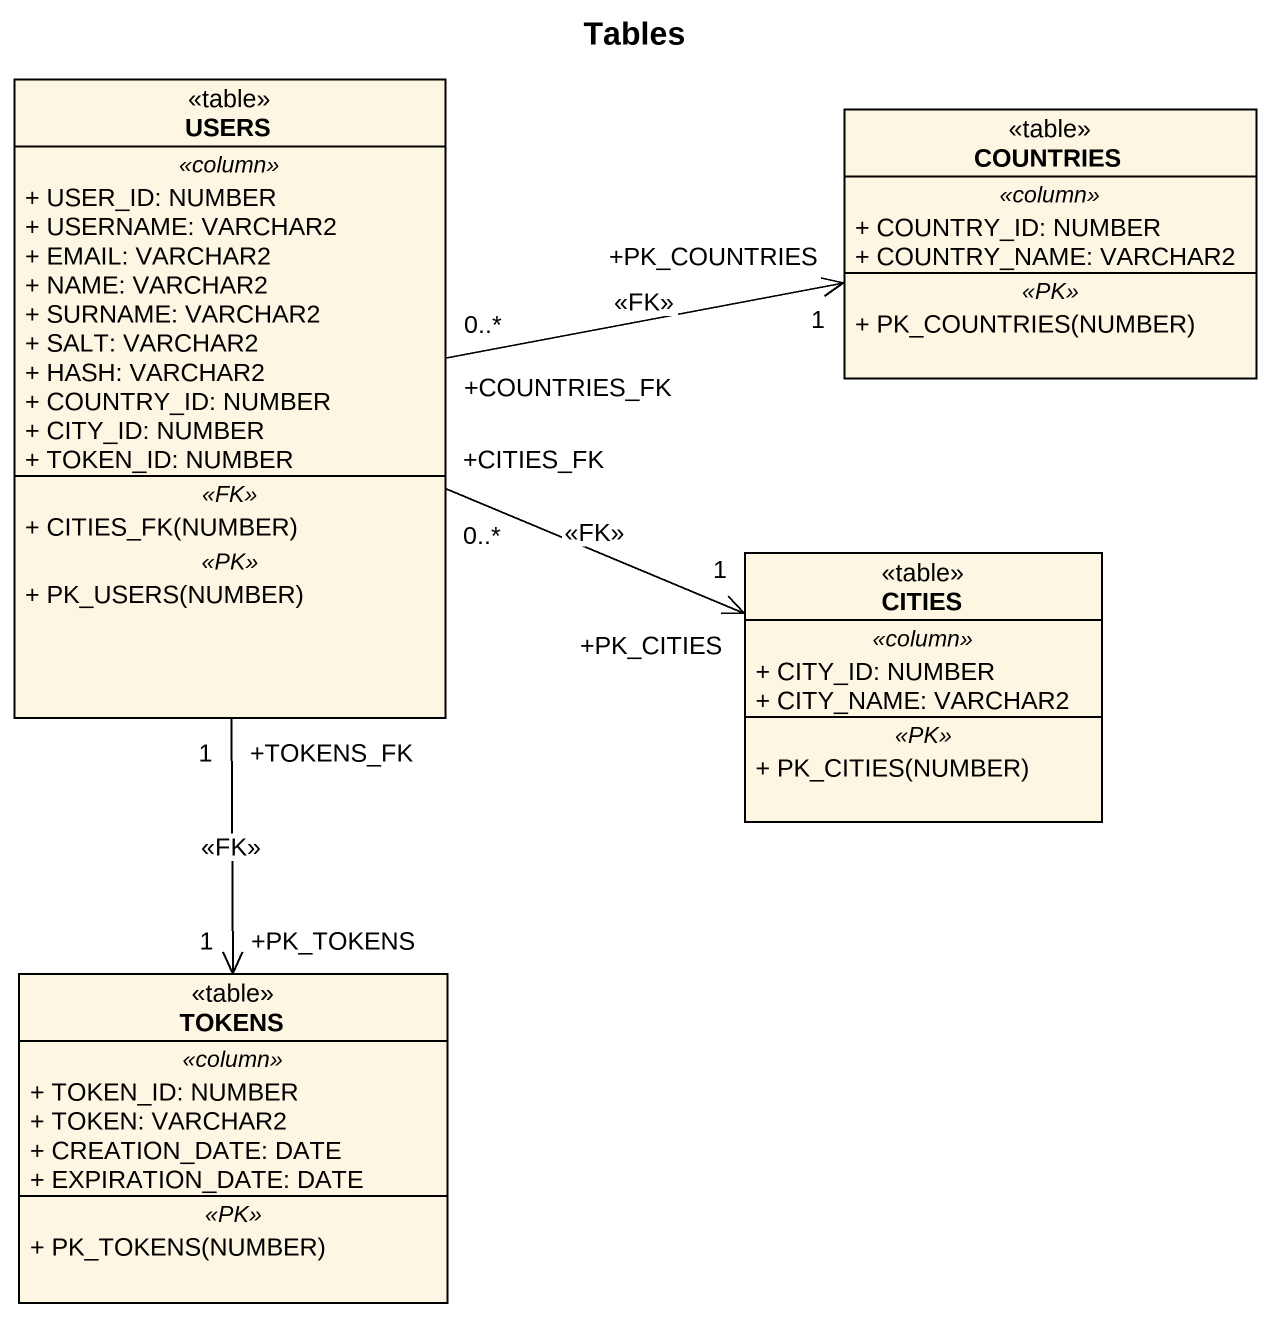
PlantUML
@startuml
title Tables
hide circle
hide empty members
skinparam classAttributeIconSize 0
class USERS <<table>> {
  .. <<column>> ..
  + USER_ID: NUMBER
  + USERNAME: VARCHAR2
  + EMAIL: VARCHAR2
  + NAME: VARCHAR2
  + SURNAME: VARCHAR2
  + SALT: VARCHAR2
  + HASH: VARCHAR2
  + COUNTRY_ID: NUMBER
  + CITY_ID: NUMBER
  + TOKEN_ID: NUMBER
  .. <<FK>> ..
  + CITIES_FK(NUMBER)
  .. <<PK>> ..
  + PK_USERS(NUMBER)
}
class COUNTRIES <<table>> {
  .. <<column>> ..
  + COUNTRY_ID: NUMBER
  + COUNTRY_NAME: VARCHAR2
  .. <<PK>> ..
  + PK_COUNTRIES(NUMBER)
}
class CITIES <<table>> {
  .. <<column>> ..
  + CITY_ID: NUMBER
  + CITY_NAME: VARCHAR2
  .. <<PK>> ..
  + PK_CITIES(NUMBER)
}
class TOKENS <<table>> {
  .. <<column>> ..
  + TOKEN_ID: NUMBER
  + TOKEN: VARCHAR2
  + CREATION_DATE: DATE
  + EXPIRATION_DATE: DATE
  .. <<PK>> ..
  + PK_TOKENS(NUMBER)
}
USERS "+COUNTRIES_FK\n0..*" -right-> "+PK_COUNTRIES\n1" COUNTRIES : <<FK>>
USERS "+CITIES_FK\n0..*" -right-> "+PK_CITIES\n1" CITIES : <<FK>>
USERS "+TOKENS_FK\n1" --> "+PK_TOKENS\n1" TOKENS : <<FK>>
@enduml
